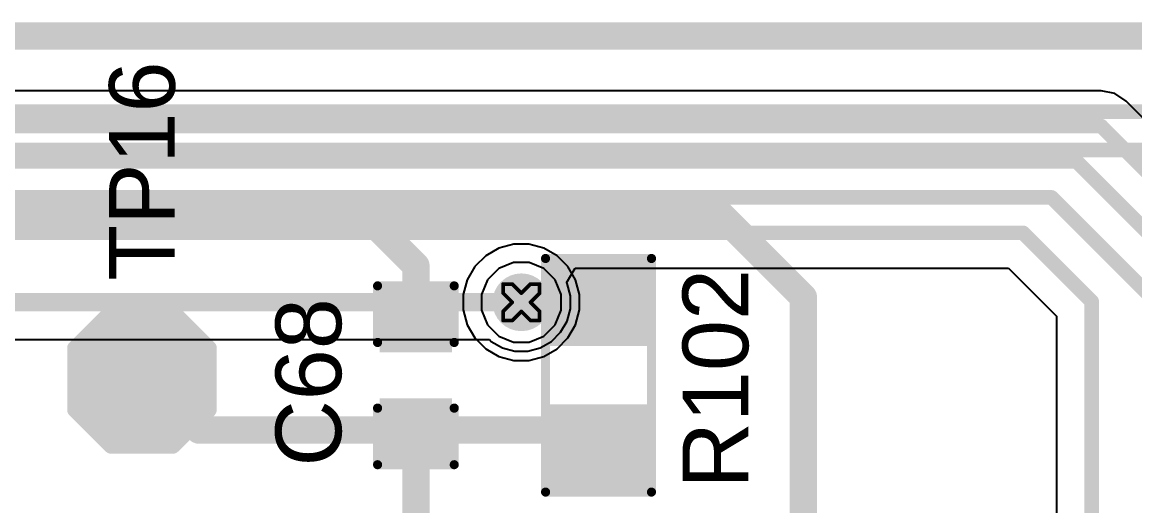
# Model space of a CAD drawing. Header units: inches. Extents: x 0 to 5379, y 0 to 5429.
# Drawn here: x 128.15 to 143.62, y 102.74 to 109.47 of the extents above; entities that cross this region are included whole.
import ezdxf

# ---------------------------------------------------------------- set-up
doc = ezdxf.new("R2010")
doc.units = ezdxf.units.IN
for name, color, linetype in [('Bottom Layer', 5, 'Continuous'), ('Bottom Solder', 6, 'Continuous'), ('Drill Drawing', 1, 'Continuous'), ('GND01', 16, 'Continuous'), ('GND02', 76, 'Continuous'), ('PWR', 156, 'Continuous'), ('SIG 01', 90, 'Continuous'), ('Top Layer', 1, 'Continuous'), ('Top Overlay', 2, 'Continuous'), ('Top Paste', 8, 'Continuous'), ('Top Solder', 216, 'Continuous'), ('Via Holes', 16, 'Continuous')]:
    doc.layers.add(name, color=color, linetype=linetype)
doc.styles.add('Arial', font='', dxfattribs={"height": 0.2})
doc.styles.get('Arial').set_extended_font_data('Arial')

# ---------------------------------------------------------------- blocks, each defined once
blk = doc.blocks.new('T__________182')
at = {"layer": 'Top Layer'}
blk.add_hatch(color=1, dxfattribs=at).paths.add_polyline_path([(0.381, 0.762), (-0.381, 0.762), (-0.762, 0.381), (-0.762, -0.381), (-0.381, -0.762), (0.381, -0.762), (0.762, -0.381), (0.762, 0.381)])
at = {"layer": 'Top Paste'}
blk.add_hatch(color=8, dxfattribs=at).paths.add_polyline_path([(0.381, 0.762), (-0.381, 0.762), (-0.762, 0.381), (-0.762, -0.381), (-0.381, -0.762), (0.381, -0.762), (0.762, -0.381), (0.762, 0.381)])
at = {"layer": 'Top Solder'}
blk.add_hatch(color=216, dxfattribs=at).paths.add_polyline_path([(0.432, 0.864), (-0.432, 0.864), (-0.864, 0.432), (-0.864, -0.432), (-0.432, -0.864), (0.432, -0.864), (0.864, -0.432), (0.864, 0.432)])
at = {"layer": 'Top Overlay'}
for points in [[(-0.432, 0.94, 0.2, 0.2, 0), (-0.94, 0.432, 0.2, 0.2, 0)], [(-0.432, 0.94, 0.2, 0.2, 0), (0.432, 0.94, 0.2, 0.2, 0)], [(0.432, 0.94, 0.2, 0.2, 0), (0.94, 0.432, 0.2, 0.2, 0)], [(-0.94, 0.432, 0.2, 0.2, 0), (-0.94, -0.432, 0.2, 0.2, 0)], [(0.94, 0.432, 0.2, 0.2, 0), (0.94, -0.432, 0.2, 0.2, 0)], [(-0.94, -0.432, 0.2, 0.2, 0), (-0.432, -0.94, 0.2, 0.2, 0)], [(0.94, -0.432, 0.2, 0.2, 0), (0.432, -0.94, 0.2, 0.2, 0)], [(-0.432, -0.94, 0.2, 0.2, 0), (0.432, -0.94, 0.2, 0.2, 0)]]:
    blk.add_lwpolyline(points, format="xyseb", dxfattribs=at)
for points in [[(-0.482, 0.94, 0.1, 0.1, 1), (-0.382, 0.94, 0.1, 0.1, 1)], [(-0.482, 0.94, 0.1, 0.1, 1), (-0.382, 0.94, 0.1, 0.1, 1)], [(0.382, 0.94, 0.1, 0.1, 1), (0.482, 0.94, 0.1, 0.1, 1)], [(0.382, 0.94, 0.1, 0.1, 1), (0.482, 0.94, 0.1, 0.1, 1)], [(-0.99, 0.432, 0.1, 0.1, 1), (-0.89, 0.432, 0.1, 0.1, 1)], [(-0.99, 0.432, 0.1, 0.1, 1), (-0.89, 0.432, 0.1, 0.1, 1)], [(0.89, 0.432, 0.1, 0.1, 1), (0.99, 0.432, 0.1, 0.1, 1)], [(0.89, 0.432, 0.1, 0.1, 1), (0.99, 0.432, 0.1, 0.1, 1)], [(-0.99, -0.432, 0.1, 0.1, 1), (-0.89, -0.432, 0.1, 0.1, 1)], [(-0.99, -0.432, 0.1, 0.1, 1), (-0.89, -0.432, 0.1, 0.1, 1)], [(0.89, -0.432, 0.1, 0.1, 1), (0.99, -0.432, 0.1, 0.1, 1)], [(0.89, -0.432, 0.1, 0.1, 1), (0.99, -0.432, 0.1, 0.1, 1)], [(-0.482, -0.94, 0.1, 0.1, 1), (-0.382, -0.94, 0.1, 0.1, 1)], [(-0.482, -0.94, 0.1, 0.1, 1), (-0.382, -0.94, 0.1, 0.1, 1)], [(0.382, -0.94, 0.1, 0.1, 1), (0.482, -0.94, 0.1, 0.1, 1)], [(0.382, -0.94, 0.1, 0.1, 1), (0.482, -0.94, 0.1, 0.1, 1)]]:
    blk.add_lwpolyline(points, format="xyseb", close=True, dxfattribs=at)
blk = doc.blocks.new('R___0805_638')
at = {"layer": 'Top Layer'}
for points in [[(-1.524, 0.635), (-0.508, 0.635), (-0.508, -0.635), (-1.524, -0.635)], [(0.508, 0.635), (1.524, 0.635), (1.524, -0.635), (0.508, -0.635)]]:
    blk.add_hatch(color=1, dxfattribs=at).paths.add_polyline_path(points)
at = {"layer": 'Top Paste'}
for points in [[(-1.524, 0.635), (-0.508, 0.635), (-0.508, -0.635), (-1.524, -0.635)], [(0.508, 0.635), (1.524, 0.635), (1.524, -0.635), (0.508, -0.635)]]:
    blk.add_hatch(color=8, dxfattribs=at).paths.add_polyline_path(points)
at = {"layer": 'Top Solder'}
for points in [[(-1.6256, 0.7366), (-0.4064, 0.7366), (-0.4064, -0.7366), (-1.6256, -0.7366)], [(0.4064, 0.7366), (1.6256, 0.7366), (1.6256, -0.7366), (0.4064, -0.7366)]]:
    blk.add_hatch(color=216, dxfattribs=at).paths.add_polyline_path(points)
at = {"layer": 'Top Overlay'}
for points in [[(-1.6256, -0.7366, 0.127, 0.127, 0), (-1.6256, 0.7366, 0.127, 0.127, 0)], [(1.6256, 0.7366, 0.127, 0.127, 0), (-1.6256, 0.7366, 0.127, 0.127, 0)], [(1.6256, -0.7366, 0.127, 0.127, 0), (1.6256, 0.7366, 0.127, 0.127, 0)], [(1.6256, -0.7366, 0.127, 0.127, 0), (-1.6256, -0.7366, 0.127, 0.127, 0)]]:
    blk.add_lwpolyline(points, format="xyseb", dxfattribs=at)
for points in [[(-1.65735, 0.7366, 0.0635, 0.0635, 1), (-1.59385, 0.7366, 0.0635, 0.0635, 1)], [(-1.65735, 0.7366, 0.0635, 0.0635, 1), (-1.59385, 0.7366, 0.0635, 0.0635, 1)], [(1.59385, 0.7366, 0.0635, 0.0635, 1), (1.65735, 0.7366, 0.0635, 0.0635, 1)], [(1.59385, 0.7366, 0.0635, 0.0635, 1), (1.65735, 0.7366, 0.0635, 0.0635, 1)], [(-1.65735, -0.7366, 0.0635, 0.0635, 1), (-1.59385, -0.7366, 0.0635, 0.0635, 1)], [(-1.65735, -0.7366, 0.0635, 0.0635, 1), (-1.59385, -0.7366, 0.0635, 0.0635, 1)], [(1.59385, -0.7366, 0.0635, 0.0635, 1), (1.65735, -0.7366, 0.0635, 0.0635, 1)], [(1.59385, -0.7366, 0.0635, 0.0635, 1), (1.65735, -0.7366, 0.0635, 0.0635, 1)]]:
    blk.add_lwpolyline(points, format="xyseb", close=True, dxfattribs=at)
blk = doc.blocks.new('C___0603_1049')
at = {"layer": 'Top Layer'}
for points in [[(-0.381, 0.445), (-0.381, -0.445), (-1.143, -0.445), (-1.143, 0.445)], [(1.143, 0.445), (1.143, -0.445), (0.381, -0.445), (0.381, 0.445)]]:
    blk.add_hatch(color=1, dxfattribs=at).paths.add_polyline_path(points)
at = {"layer": 'Top Paste'}
for points in [[(-0.381, 0.445), (-0.381, -0.445), (-1.143, -0.445), (-1.143, 0.445)], [(1.143, 0.445), (1.143, -0.445), (0.381, -0.445), (0.381, 0.445)]]:
    blk.add_hatch(color=8, dxfattribs=at).paths.add_polyline_path(points)
at = {"layer": 'Top Solder'}
for points in [[(-0.321, 0.504), (-0.321, -0.504), (-1.203, -0.504), (-1.203, 0.504)], [(1.203, 0.504), (1.203, -0.504), (0.321, -0.504), (0.321, 0.504)]]:
    blk.add_hatch(color=216, dxfattribs=at).paths.add_polyline_path(points)
at = {"layer": 'Top Overlay'}
for points in [[(-1.245, -0.533, 0.127, 0.127, 0), (-1.245, 0.533, 0.127, 0.127, 0)], [(-0.457, 0.533, 0.127, 0.127, 0), (-1.245, 0.533, 0.127, 0.127, 0)], [(1.245, 0.533, 0.127, 0.127, 0), (0.457, 0.533, 0.127, 0.127, 0)], [(1.245, -0.533, 0.127, 0.127, 0), (1.245, 0.533, 0.127, 0.127, 0)], [(-0.457, -0.533, 0.127, 0.127, 0), (-1.245, -0.533, 0.127, 0.127, 0)], [(1.245, -0.533, 0.127, 0.127, 0), (0.457, -0.533, 0.127, 0.127, 0)]]:
    blk.add_lwpolyline(points, format="xyseb", dxfattribs=at)
for points in [[(-1.276, 0.533, 0.0635, 0.0635, 1), (-1.213, 0.533, 0.0635, 0.0635, 1)], [(-1.276, 0.533, 0.0635, 0.0635, 1), (-1.213, 0.533, 0.0635, 0.0635, 1)], [(-0.489, 0.533, 0.0635, 0.0635, 1), (-0.425, 0.533, 0.0635, 0.0635, 1)], [(0.425, 0.533, 0.0635, 0.0635, 1), (0.489, 0.533, 0.0635, 0.0635, 1)], [(1.213, 0.533, 0.0635, 0.0635, 1), (1.276, 0.533, 0.0635, 0.0635, 1)], [(1.213, 0.533, 0.0635, 0.0635, 1), (1.276, 0.533, 0.0635, 0.0635, 1)], [(-1.276, -0.533, 0.0635, 0.0635, 1), (-1.213, -0.533, 0.0635, 0.0635, 1)], [(-1.276, -0.533, 0.0635, 0.0635, 1), (-1.213, -0.533, 0.0635, 0.0635, 1)], [(-0.489, -0.533, 0.0635, 0.0635, 1), (-0.425, -0.533, 0.0635, 0.0635, 1)], [(0.425, -0.533, 0.0635, 0.0635, 1), (0.489, -0.533, 0.0635, 0.0635, 1)], [(1.213, -0.533, 0.0635, 0.0635, 1), (1.276, -0.533, 0.0635, 0.0635, 1)], [(1.213, -0.533, 0.0635, 0.0635, 1), (1.276, -0.533, 0.0635, 0.0635, 1)]]:
    blk.add_lwpolyline(points, format="xyseb", close=True, dxfattribs=at)

msp = doc.modelspace()

# ---------------------------------------------------------------- hatches: boundary and pattern name
at = {"layer": 'Bottom Layer'}
h = msp.add_hatch(color=5, dxfattribs=at)
edge = h.paths.add_edge_path()
edge.add_arc((135.088, 105.569), 0.3, 0, 360)
at = {"layer": 'Bottom Solder'}
h = msp.add_hatch(color=6, dxfattribs=at)
edge = h.paths.add_edge_path()
edge.add_arc((135.088, 105.569), 0.402, 0, 360)
at = {"layer": 'GND01'}
h = msp.add_hatch(color=16, dxfattribs=at)
edge = h.paths.add_edge_path()
edge.add_arc((135.088, 105.569), 0.3, 0, 360)
at = {"layer": 'GND02'}
h = msp.add_hatch(color=76, dxfattribs=at)
edge = h.paths.add_edge_path()
edge.add_arc((135.088, 105.569), 0.3, 0, 360)
at = {"layer": 'PWR'}
h = msp.add_hatch(color=156, dxfattribs=at)
edge = h.paths.add_edge_path()
edge.add_arc((135.088, 105.569), 0.3, 0, 360)
at = {"layer": 'SIG 01'}
h = msp.add_hatch(color=90, dxfattribs=at)
edge = h.paths.add_edge_path()
edge.add_arc((135.088, 105.569), 0.3, 0, 360)
at = {"layer": 'Top Layer'}
h = msp.add_hatch(color=1, dxfattribs=at)
edge = h.paths.add_edge_path()
edge.add_arc((135.088, 105.569), 0.3, 0, 360)
at = {"layer": 'Top Solder'}
h = msp.add_hatch(color=216, dxfattribs=at)
edge = h.paths.add_edge_path()
edge.add_arc((135.088, 105.569), 0.402, 0, 360)
at = {"layer": 'Via Holes'}
h = msp.add_hatch(color=7, dxfattribs=at)
edge = h.paths.add_edge_path()
edge.add_arc((135.088, 105.569), 0.15, 0, 360)

# ---------------------------------------------------------------- linework, layer by layer
at = {"layer": 'Bottom Layer'}
for p, q in [((134.776, 106.322), (134.592, 106.216)), ((134.982, 106.377), (134.776, 106.322)), ((135.194, 106.377), (134.982, 106.377)), ((135.4, 106.322), (135.194, 106.377)), ((135.584, 106.216), (135.4, 106.322)), ((134.592, 106.216), (134.442, 106.065)), ((135.735, 106.065), (135.584, 106.216)), ((134.442, 106.065), (134.335, 105.881)), ((135.841, 105.881), (135.735, 106.065)), ((134.335, 105.881), (134.28, 105.675)), ((135.896, 105.675), (135.841, 105.881)), ((134.28, 105.675), (134.28, 105.463)), ((135.896, 105.463), (135.896, 105.675)), ((134.28, 105.463), (134.335, 105.257)), ((135.841, 105.257), (135.896, 105.463)), ((134.335, 105.257), (134.442, 105.073)), ((135.735, 105.073), (135.841, 105.257)), ((134.442, 105.073), (134.592, 104.922)), ((135.584, 104.922), (135.735, 105.073)), ((134.592, 104.922), (134.776, 104.816)), ((135.4, 104.816), (135.584, 104.922)), ((134.776, 104.816), (134.982, 104.761)), ((134.982, 104.761), (135.194, 104.761)), ((135.194, 104.761), (135.4, 104.816))]:
    msp.add_line(p, q, dxfattribs=at)
at = {"layer": 'Drill Drawing'}
for points in [[(134.834, 105.696, 0.0508, 0.0508, 0), (134.834, 105.823, 0.0508, 0.0508, 0)], [(134.834, 105.823, 0.0508, 0.0508, 0), (134.961, 105.823, 0.0508, 0.0508, 0)], [(134.961, 105.823, 0.0508, 0.0508, 0), (135.088, 105.696, 0.0508, 0.0508, 0)], [(135.088, 105.696, 0.0508, 0.0508, 0), (135.215, 105.823, 0.0508, 0.0508, 0)], [(135.215, 105.823, 0.0508, 0.0508, 0), (135.342, 105.823, 0.0508, 0.0508, 0)], [(135.342, 105.696, 0.0508, 0.0508, 0), (135.342, 105.823, 0.0508, 0.0508, 0)], [(134.834, 105.696, 0.0508, 0.0508, 0), (134.961, 105.569, 0.0508, 0.0508, 0)], [(135.215, 105.569, 0.0508, 0.0508, 0), (135.342, 105.696, 0.0508, 0.0508, 0)], [(134.834, 105.442, 0.0508, 0.0508, 0), (134.961, 105.569, 0.0508, 0.0508, 0)], [(135.215, 105.569, 0.0508, 0.0508, 0), (135.342, 105.442, 0.0508, 0.0508, 0)], [(134.834, 105.315, 0.0508, 0.0508, 0), (134.834, 105.442, 0.0508, 0.0508, 0)], [(134.961, 105.315, 0.0508, 0.0508, 0), (135.088, 105.442, 0.0508, 0.0508, 0)], [(135.088, 105.442, 0.0508, 0.0508, 0), (135.215, 105.315, 0.0508, 0.0508, 0)], [(135.342, 105.315, 0.0508, 0.0508, 0), (135.342, 105.442, 0.0508, 0.0508, 0)], [(134.834, 105.315, 0.0508, 0.0508, 0), (134.961, 105.315, 0.0508, 0.0508, 0)], [(135.215, 105.315, 0.0508, 0.0508, 0), (135.342, 105.315, 0.0508, 0.0508, 0)]]:
    msp.add_lwpolyline(points, format="xyseb", dxfattribs=at)
for points in [[(134.821, 105.823, 0.0254, 0.0254, 1), (134.847, 105.823, 0.0254, 0.0254, 1)], [(134.821, 105.823, 0.0254, 0.0254, 1), (134.847, 105.823, 0.0254, 0.0254, 1)], [(134.948, 105.823, 0.0254, 0.0254, 1), (134.974, 105.823, 0.0254, 0.0254, 1)], [(134.948, 105.823, 0.0254, 0.0254, 1), (134.974, 105.823, 0.0254, 0.0254, 1)], [(135.202, 105.823, 0.0254, 0.0254, 1), (135.228, 105.823, 0.0254, 0.0254, 1)], [(135.202, 105.823, 0.0254, 0.0254, 1), (135.228, 105.823, 0.0254, 0.0254, 1)], [(135.329, 105.823, 0.0254, 0.0254, 1), (135.355, 105.823, 0.0254, 0.0254, 1)], [(135.329, 105.823, 0.0254, 0.0254, 1), (135.355, 105.823, 0.0254, 0.0254, 1)], [(134.821, 105.696, 0.0254, 0.0254, 1), (134.847, 105.696, 0.0254, 0.0254, 1)], [(134.821, 105.696, 0.0254, 0.0254, 1), (134.847, 105.696, 0.0254, 0.0254, 1)], [(135.075, 105.696, 0.0254, 0.0254, 1), (135.101, 105.696, 0.0254, 0.0254, 1)], [(135.075, 105.696, 0.0254, 0.0254, 1), (135.101, 105.696, 0.0254, 0.0254, 1)], [(135.329, 105.696, 0.0254, 0.0254, 1), (135.355, 105.696, 0.0254, 0.0254, 1)], [(135.329, 105.696, 0.0254, 0.0254, 1), (135.355, 105.696, 0.0254, 0.0254, 1)], [(134.948, 105.569, 0.0254, 0.0254, 1), (134.974, 105.569, 0.0254, 0.0254, 1)], [(134.948, 105.569, 0.0254, 0.0254, 1), (134.974, 105.569, 0.0254, 0.0254, 1)], [(135.202, 105.569, 0.0254, 0.0254, 1), (135.228, 105.569, 0.0254, 0.0254, 1)], [(135.202, 105.569, 0.0254, 0.0254, 1), (135.228, 105.569, 0.0254, 0.0254, 1)], [(134.821, 105.442, 0.0254, 0.0254, 1), (134.847, 105.442, 0.0254, 0.0254, 1)], [(134.821, 105.442, 0.0254, 0.0254, 1), (134.847, 105.442, 0.0254, 0.0254, 1)], [(135.075, 105.442, 0.0254, 0.0254, 1), (135.101, 105.442, 0.0254, 0.0254, 1)], [(135.075, 105.442, 0.0254, 0.0254, 1), (135.101, 105.442, 0.0254, 0.0254, 1)], [(135.329, 105.442, 0.0254, 0.0254, 1), (135.355, 105.442, 0.0254, 0.0254, 1)], [(135.329, 105.442, 0.0254, 0.0254, 1), (135.355, 105.442, 0.0254, 0.0254, 1)], [(134.821, 105.315, 0.0254, 0.0254, 1), (134.847, 105.315, 0.0254, 0.0254, 1)], [(134.821, 105.315, 0.0254, 0.0254, 1), (134.847, 105.315, 0.0254, 0.0254, 1)], [(134.948, 105.315, 0.0254, 0.0254, 1), (134.974, 105.315, 0.0254, 0.0254, 1)], [(134.948, 105.315, 0.0254, 0.0254, 1), (134.974, 105.315, 0.0254, 0.0254, 1)], [(135.202, 105.315, 0.0254, 0.0254, 1), (135.228, 105.315, 0.0254, 0.0254, 1)], [(135.202, 105.315, 0.0254, 0.0254, 1), (135.228, 105.315, 0.0254, 0.0254, 1)], [(135.329, 105.315, 0.0254, 0.0254, 1), (135.355, 105.315, 0.0254, 0.0254, 1)], [(135.329, 105.315, 0.0254, 0.0254, 1), (135.355, 105.315, 0.0254, 0.0254, 1)]]:
    msp.add_lwpolyline(points, format="xyseb", close=True, dxfattribs=at)
at = {"layer": 'GND01'}
for p, q in [((134.774, 106.039), (134.618, 105.883)), ((134.978, 106.123), (134.774, 106.039)), ((135.198, 106.123), (134.978, 106.123)), ((135.402, 106.039), (135.198, 106.123)), ((135.558, 105.883), (135.402, 106.039)), ((134.618, 105.883), (134.534, 105.679)), ((135.642, 105.679), (135.558, 105.883)), ((134.534, 105.679), (134.534, 105.459)), ((135.642, 105.459), (135.642, 105.679)), ((134.534, 105.459), (134.618, 105.255)), ((135.558, 105.255), (135.642, 105.459)), ((134.618, 105.255), (134.774, 105.099)), ((135.402, 105.099), (135.558, 105.255)), ((134.774, 105.099), (134.978, 105.015)), ((135.198, 105.015), (135.402, 105.099)), ((134.978, 105.015), (135.198, 105.015))]:
    msp.add_line(p, q, dxfattribs=at)
at = {"layer": 'GND02'}
for p, q in [((134.774, 106.039), (134.618, 105.883)), ((134.978, 106.123), (134.774, 106.039)), ((135.198, 106.123), (134.978, 106.123)), ((135.402, 106.039), (135.198, 106.123)), ((135.558, 105.883), (135.402, 106.039)), ((134.618, 105.883), (134.534, 105.679)), ((135.642, 105.679), (135.558, 105.883)), ((134.534, 105.679), (134.534, 105.459)), ((135.642, 105.459), (135.642, 105.679)), ((134.534, 105.459), (134.618, 105.255)), ((135.558, 105.255), (135.642, 105.459)), ((134.618, 105.255), (134.774, 105.099)), ((135.402, 105.099), (135.558, 105.255)), ((134.774, 105.099), (134.978, 105.015)), ((135.198, 105.015), (135.402, 105.099)), ((134.978, 105.015), (135.198, 105.015))]:
    msp.add_line(p, q, dxfattribs=at)
at = {"layer": 'PWR'}
for p, q in [((134.774, 106.039), (134.618, 105.883)), ((134.978, 106.123), (134.774, 106.039)), ((135.198, 106.123), (134.978, 106.123)), ((135.402, 106.039), (135.198, 106.123)), ((135.558, 105.883), (135.402, 106.039)), ((134.618, 105.883), (134.534, 105.679)), ((135.642, 105.679), (135.558, 105.883)), ((134.534, 105.679), (134.534, 105.459)), ((135.642, 105.459), (135.642, 105.679)), ((134.534, 105.459), (134.618, 105.255)), ((135.558, 105.255), (135.642, 105.459)), ((134.618, 105.255), (134.774, 105.099)), ((135.402, 105.099), (135.558, 105.255)), ((134.774, 105.099), (134.978, 105.015)), ((135.198, 105.015), (135.402, 105.099)), ((134.978, 105.015), (135.198, 105.015))]:
    msp.add_line(p, q, dxfattribs=at)
at = {"layer": 'SIG 01'}
for p, q in [((143.152, 108.512), (75.705, 108.512)), ((143.34, 108.475), (143.152, 108.512)), ((143.5, 108.368), (143.34, 108.475)), ((145.687, 106.181), (143.5, 108.368)), ((135.717, 105.841), (135.835, 106.044)), ((135.835, 106.044), (141.861, 106.044)), ((141.861, 106.044), (142.529, 105.376)), ((135.723, 105.832), (135.717, 105.841)), ((135.769, 105.659), (135.723, 105.832)), ((135.769, 105.479), (135.769, 105.659)), ((135.723, 105.306), (135.769, 105.479)), ((142.529, 105.376), (142.529, 97.427)), ((135.633, 105.151), (135.723, 105.306)), ((135.506, 105.024), (135.633, 105.151)), ((123.649, 105.051), (134.643, 105.051)), ((134.643, 105.051), (134.67, 105.024)), ((134.67, 105.024), (134.825, 104.934)), ((134.825, 104.934), (134.998, 104.888)), ((135.178, 104.888), (135.351, 104.934)), ((135.351, 104.934), (135.506, 105.024)), ((134.998, 104.888), (135.178, 104.888))]:
    msp.add_line(p, q, dxfattribs=at)
for points in [[(61.723, 108.02, 0.203, 0.203, 0), (143.152, 108.02, 0.203, 0.203, 0)], [(143.152, 108.02, 0.203, 0.203, 0), (145.339, 105.833, 0.203, 0.203, 0)], [(62.164, 107.529, 0.203, 0.203, 0), (142.811, 107.529, 0.203, 0.203, 0)], [(142.811, 107.529, 0.203, 0.203, 0), (144.628, 105.713, 0.203, 0.203, 0)], [(62.581, 107.028, 0.203, 0.203, 0), (142.462, 107.028, 0.203, 0.203, 0)], [(142.462, 107.028, 0.203, 0.203, 0), (143.84, 105.649, 0.203, 0.203, 0)], [(95.511, 106.536, 0.203, 0.203, 0), (142.064, 106.536, 0.203, 0.203, 0)], [(142.064, 106.536, 0.203, 0.203, 0), (143.021, 105.58, 0.203, 0.203, 0)], [(123.172, 105.569, 0.254, 0.254, 0), (135.088, 105.569, 0.254, 0.254, 0)], [(143.021, 97.427, 0.203, 0.203, 0), (143.021, 105.58, 0.203, 0.203, 0)]]:
    msp.add_lwpolyline(points, format="xyseb", dxfattribs=at)
for points in [[(143.101, 108.02, 0.102, 0.102, 1), (143.203, 108.02, 0.102, 0.102, 1)], [(143.101, 108.02, 0.102, 0.102, 1), (143.203, 108.02, 0.102, 0.102, 1)], [(142.761, 107.529, 0.102, 0.102, 1), (142.862, 107.529, 0.102, 0.102, 1)], [(142.761, 107.529, 0.102, 0.102, 1), (142.862, 107.529, 0.102, 0.102, 1)], [(142.411, 107.028, 0.102, 0.102, 1), (142.513, 107.028, 0.102, 0.102, 1)], [(142.411, 107.028, 0.102, 0.102, 1), (142.513, 107.028, 0.102, 0.102, 1)], [(142.014, 106.536, 0.102, 0.102, 1), (142.115, 106.536, 0.102, 0.102, 1)], [(142.014, 106.536, 0.102, 0.102, 1), (142.115, 106.536, 0.102, 0.102, 1)], [(135.025, 105.569, 0.127, 0.127, 1), (135.152, 105.569, 0.127, 0.127, 1)], [(142.97, 105.58, 0.102, 0.102, 1), (143.071, 105.58, 0.102, 0.102, 1)], [(142.97, 105.58, 0.102, 0.102, 1), (143.071, 105.58, 0.102, 0.102, 1)]]:
    msp.add_lwpolyline(points, format="xyseb", close=True, dxfattribs=at)
at = {"layer": 'Top Layer'}
for points in [[(75.108, 109.276, 0.381, 0.381, 0), (166.354, 109.276, 0.381, 0.381, 0)], [(102.244, 108.223, 0.203, 0.203, 0), (165.433, 108.223, 0.203, 0.203, 0)], [(102.561, 107.689, 0.203, 0.203, 0), (165.209, 107.689, 0.203, 0.203, 0)], [(127.132, 106.782, 0.381, 0.381, 0), (132.916, 106.782, 0.381, 0.381, 0)], [(132.916, 106.782, 0.381, 0.381, 0), (133.621, 106.077, 0.381, 0.381, 0)], [(132.916, 106.782, 0.381, 0.381, 0), (137.867, 106.782, 0.381, 0.381, 0)], [(137.867, 106.782, 0.381, 0.381, 0), (139.01, 105.639, 0.381, 0.381, 0)], [(133.621, 105.315, 0.381, 0.381, 0), (133.621, 106.077, 0.381, 0.381, 0)], [(135.088, 105.569, 0.381, 0.381, 0), (136.161, 105.569, 0.381, 0.381, 0)], [(139.01, 98.781, 0.381, 0.381, 0), (139.01, 105.639, 0.381, 0.381, 0)], [(129.811, 104.502, 0.381, 0.381, 0), (129.894, 104.502, 0.381, 0.381, 0)], [(129.894, 104.502, 0.381, 0.381, 0), (130.606, 103.791, 0.381, 0.381, 0)], [(130.606, 103.791, 0.381, 0.381, 0), (133.621, 103.791, 0.381, 0.381, 0)], [(133.621, 103.791, 0.381, 0.381, 0), (135.907, 103.791, 0.381, 0.381, 0)], [(133.621, 100.438, 0.381, 0.381, 0), (133.621, 103.791, 0.381, 0.381, 0)], [(135.907, 103.791, 0.381, 0.381, 0), (136.161, 103.537, 0.381, 0.381, 0)]]:
    msp.add_lwpolyline(points, format="xyseb", dxfattribs=at)
for points in [[(132.821, 106.782, 0.191, 0.191, 1), (133.012, 106.782, 0.191, 0.191, 1)], [(132.821, 106.782, 0.191, 0.191, 1), (133.012, 106.782, 0.191, 0.191, 1)], [(132.821, 106.782, 0.191, 0.191, 1), (133.012, 106.782, 0.191, 0.191, 1)], [(137.771, 106.782, 0.191, 0.191, 1), (137.962, 106.782, 0.191, 0.191, 1)], [(137.771, 106.782, 0.191, 0.191, 1), (137.962, 106.782, 0.191, 0.191, 1)], [(133.526, 106.077, 0.191, 0.191, 1), (133.716, 106.077, 0.191, 0.191, 1)], [(133.526, 106.077, 0.191, 0.191, 1), (133.716, 106.077, 0.191, 0.191, 1)], [(134.993, 105.569, 0.191, 0.191, 1), (135.183, 105.569, 0.191, 0.191, 1)], [(136.066, 105.569, 0.191, 0.191, 1), (136.256, 105.569, 0.191, 0.191, 1)], [(138.914, 105.639, 0.191, 0.191, 1), (139.105, 105.639, 0.191, 0.191, 1)], [(138.914, 105.639, 0.191, 0.191, 1), (139.105, 105.639, 0.191, 0.191, 1)], [(133.526, 105.315, 0.191, 0.191, 1), (133.716, 105.315, 0.191, 0.191, 1)], [(129.716, 104.502, 0.191, 0.191, 1), (129.906, 104.502, 0.191, 0.191, 1)], [(129.799, 104.502, 0.191, 0.191, 1), (129.99, 104.502, 0.191, 0.191, 1)], [(129.799, 104.502, 0.191, 0.191, 1), (129.99, 104.502, 0.191, 0.191, 1)], [(130.51, 103.791, 0.191, 0.191, 1), (130.701, 103.791, 0.191, 0.191, 1)], [(130.51, 103.791, 0.191, 0.191, 1), (130.701, 103.791, 0.191, 0.191, 1)], [(133.526, 103.791, 0.191, 0.191, 1), (133.716, 103.791, 0.191, 0.191, 1)], [(133.526, 103.791, 0.191, 0.191, 1), (133.716, 103.791, 0.191, 0.191, 1)], [(133.526, 103.791, 0.191, 0.191, 1), (133.716, 103.791, 0.191, 0.191, 1)], [(135.812, 103.791, 0.191, 0.191, 1), (136.002, 103.791, 0.191, 0.191, 1)], [(135.812, 103.791, 0.191, 0.191, 1), (136.002, 103.791, 0.191, 0.191, 1)], [(136.066, 103.537, 0.191, 0.191, 1), (136.256, 103.537, 0.191, 0.191, 1)]]:
    msp.add_lwpolyline(points, format="xyseb", close=True, dxfattribs=at)

# ---------------------------------------------------------------- block references
for name, p, rotation in [('R___0805_638', (136.161, 104.553), 270), ('C___0603_1049', (133.621, 104.553), 270), ('T__________182', (129.811, 104.502), 90)]:
    msp.add_blockref(name, p, dxfattribs=dict(rotation=rotation))

# ---------------------------------------------------------------- texts
at = {"layer": 'Top Overlay', "style": 'Arial'}
for s, p in [('TP16', (130.268, 105.868)), ('R102', (138.244, 102.979)), ('C68', (132.583, 103.283))]:
    msp.add_text(s, height=0.9144, rotation=90, dxfattribs=at).set_placement(p)

doc.saveas('drawing.dxf')
